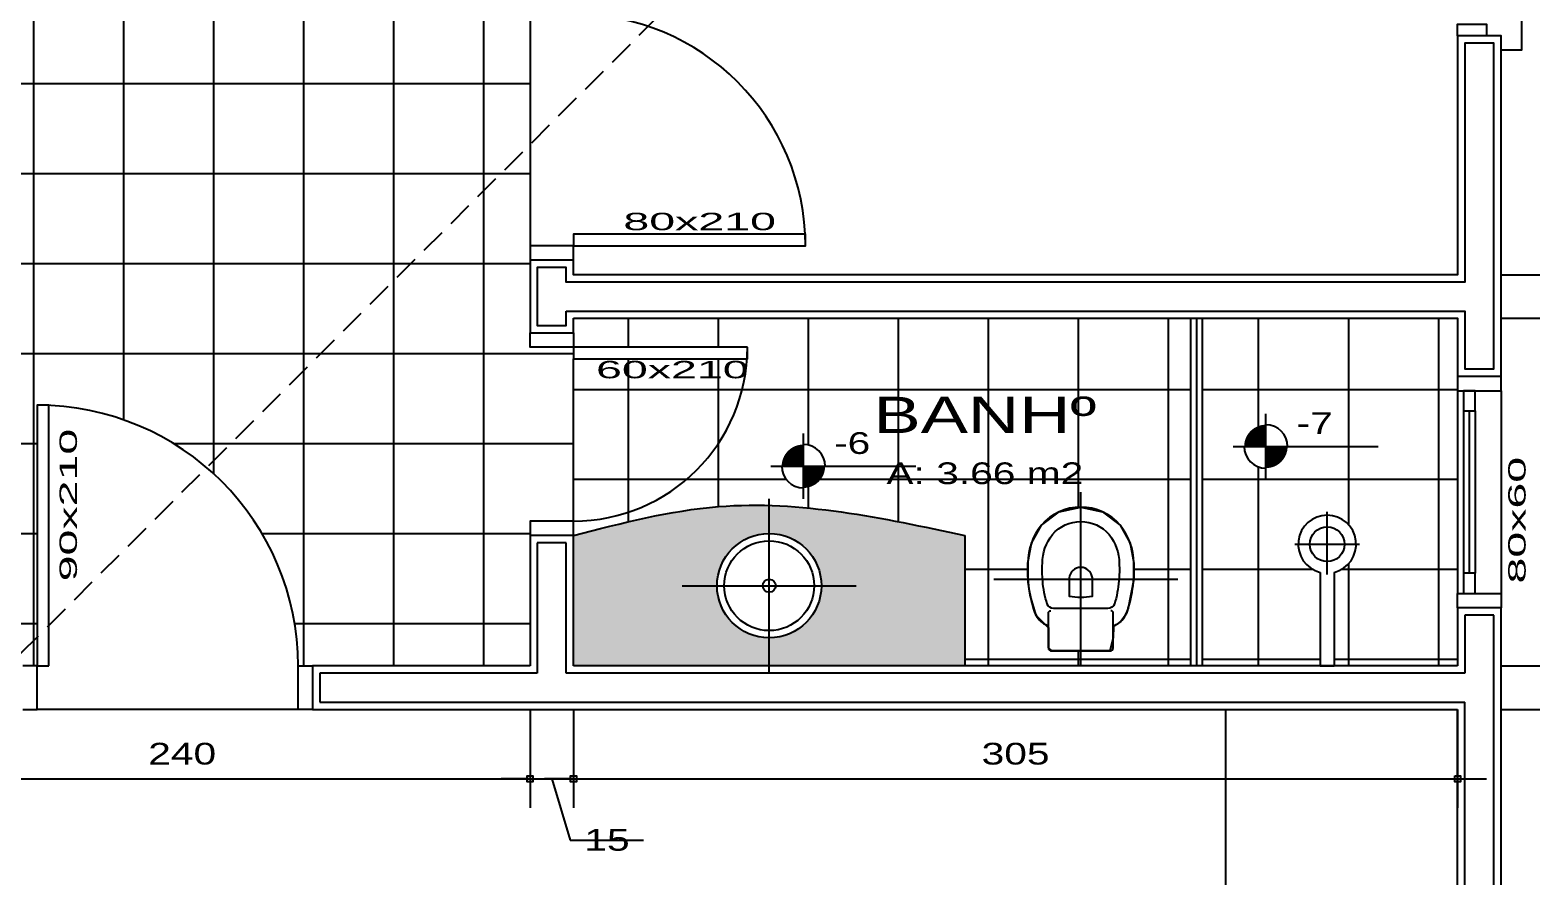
# Model space of a CAD drawing. Extents: x 2280 to 14192, y 1386 to 4696.
# Drawn here: x 5127 to 5645, y 2704 to 2996 of the extents above; entities that cross this region are included whole.
import ezdxf
from ezdxf.enums import TextEntityAlignment as Align

# ---------------------------------------------------------------- set-up
doc = ezdxf.new("R2010")
doc.units = 0
doc.header["$LTSCALE"] = 35
doc.linetypes.add('HIDDEN', pattern=[0.375, 0.25, -0.125])
doc.layers.get('0').update_dxf_attribs({"linetype": 'CONTINUOUS'})
doc.layers.get('DEFPOINTS').update_dxf_attribs({"linetype": 'CONTINUOUS'})
for name, color, linetype in [('COTA', 13, 'CONTINUOUS'), ('EQUIP', 7, 'CONTINUOUS'), ('EQUIP_I', 13, 'CONTINUOUS'), ('ESPECARQ', 2, 'CONTINUOUS'), ('ESQUADRIA', 2, 'CONTINUOUS'), ('HACHURA', 51, 'CONTINUOUS'), ('LINVISTA', 60, 'CONTINUOUS'), ('MOBIL', 7, 'CONTINUOUS'), ('MOBIL_I', 13, 'CONTINUOUS'), ('PAREDE', 5, 'CONTINUOUS'), ('PROJECAO', 13, 'HIDDEN'), ('REG60-100', 7, 'CONTINUOUS'), ('UNIDADE', 4, 'CONTINUOUS'), ('VIDRO', 1, 'CONTINUOUS')]:
    doc.layers.add(name, color=color, linetype=linetype)
doc.styles.add('REGUA100', font='arial.ttf', dxfattribs={"width": 1.4})
doc.styles.add('REGUA60', font='romnswin.shx', dxfattribs={"width": 1.4})
doc.styles.get("Standard").update_dxf_attribs({"font": 'ISOCP'})
doc.dimstyles.new('ISO-25', dxfattribs={"dimtxt": 2.5, "dimasz": 2.5, "dimexe": 1.25, "dimexo": 0.625, "dimtad": 1, "dimdec": 4, "dimdsep": 46, "dimlunit": 6, "dimtxsty": 'Standard', "dimcen": 2.5, "dimadec": 0, "dimazin": 0, "dimtfac": 1, "dimtdec": 4, "dimtmove": 0, "dimatfit": 3, "dimfxl": 1, "dimtolj": 1, "dimtzin": 0, "dimarcsym": 0})

# ---------------------------------------------------------------- blocks, each defined once
blk = doc.blocks.new('NIVELPB')
at = {"linetype": 'ByBlock'}
for p, q in [((0, -2.25), (0, 2.25)), ((-2.25, 0), (7.75, 0))]:
    blk.add_line(p, q, dxfattribs=at)
at = {"linetype": 'ByBlock', "const_width": 1.5}
for points in [[(-0.75, 0, -0.4142135623730948), (0, 0.75, -0.6180339887498949)], [(0, -0.75, 0.4142135623730948), (0.75, 0, 0.6180339887498949)]]:
    blk.add_lwpolyline(points, format="xyb", dxfattribs=at)
at = {"linetype": 'ByBlock'}
for start, end in [(0, 90), (180, 270)]:
    blk.add_arc((0, 0), 1.5, start, end, dxfattribs=at)
at = {"color": 0, "linetype": 'ByBlock', "style": 'REGUA60', "width": 1.4}
blk.add_attdef('COTAPISO', (2.117005930394953, 0.8501783098363376), '', height=1.5, dxfattribs=at)
blk = doc.blocks.new('INDUNI1')
at = {"color": 0, "style": 'REGUA100', "width": 1.4, "flags": 8}
for tag, p in [('NOME1', (0, 0)), ('NOME2', (0, -4.285714285714286))]:
    blk.add_attdef(tag, text='', height=2.5, dxfattribs=at).set_placement(p, align=Align.CENTER)
at = {"layer": 'ESPECARQ', "style": 'REGUA60', "width": 1.4}
blk.add_attdef('AREA', text='', height=1.5, dxfattribs=at).set_placement((0, -7.813484562066813), align=Align.CENTER)
at = {"layer": 'ESPECARQ', "style": 'REGUA60', "width": 1.4, "flags": 8}
for tag, p in [('PISO', (0, -10.31348456206681)), ('REVPAR', (0, -12.81348456206681)), ('PEDIR', (0, -15.31348456206681))]:
    blk.add_attdef(tag, text='', height=1.5, dxfattribs=at).set_placement(p, align=Align.CENTER)
blk = doc.blocks.new('A$C75BA325D')
at = {"layer": 'EQUIP', "color": 0, "linetype": 'ByBlock'}
for p, q in [((-1.470565166528104e-06, 13.59999936481381), (-1.470565166528104e-06, 8.79999936481454)), ((32.29226964982536, 13.59999936481381), (-1.470565166528104e-06, 13.59999936481381)), ((32.29226964982536, 8.79999936481454), (-1.470565166528104e-06, 8.79999936481454))]:
    blk.add_line(p, q, dxfattribs=at)
blk.add_arc((41.99999852943483, 11.19999936481418), 10, 193.8865403626283, 166.1134596373714, dxfattribs=at)
at = {"layer": 'EQUIP_I'}
for p, q in [((41.99999852943483, 22.39999936481399), (41.99999852943483, -6.351856427500024e-07)), ((31.59999852943474, 11.19999936481418), (53.19999852943465, 11.19999936481418))]:
    blk.add_line(p, q, dxfattribs=at)
blk.add_circle((41.99999852943483, 11.19999936481418), 6, dxfattribs=at)
blk = doc.blocks.new('A$C1E765DA1')
at = {"layer": 'EQUIP', "ltscale": 0.35}
blk.add_blockref('A$C75BA325D', (-1.656526228543953e-05, 1.491433795308694e-05), dxfattribs=at)
blk = doc.blocks.new('SAP31S_2')
at = {"layer": 'EQUIP', "color": 0, "linetype": 'ByBlock'}
blk.add_lwpolyline([(-5.551115123125783e-15, -7.349840045627332), (-10.00000000000001, -7.349840045627332, 0.41117721304911), (-11.20000000000001, -8.44984004562761), (-11.20000000000001, -15.34984004562716, -0.2936074694315225), (-11.65000000000001, -16.14984004562743, 0.1687212081415826), (-15.35, -19.54984004562732, 0.0654932933984495), (-16.37710442207548, -22.07360383804158, 0.05421717045385983), (-18.13271830678116, -31.1344864484667, 0.03269148500279687), (-18.24989292169073, -37.67373150498869, 0.1704873002232408), (-13.60567764018377, -50.73380623289339, 0.2227637398175981), (-5.551115123125783e-15, -57.00000000000003, 0.2227637398175981), (13.60567764018376, -50.73380623289339, 0.1704873002232408), (18.24989292169072, -37.67373150498869, 0.03269148500279687), (18.13271830678115, -31.1344864484667, 0.05421717045385983), (16.37710442207547, -22.07360383804158, 0.0654932933984495), (15.34999999999999, -19.54984004562732, 0.1687212081415826), (11.64999999999999, -16.14984004562743, -0.2936074694315225), (11.19999999999999, -15.34984004562716), (11.19999999999999, -8.44984004562761, 0.41117721304911), (9.999999999999995, -7.349840045627332)], format="xyb", close=True, dxfattribs=at)
at = {"layer": 'EQUIP_I'}
for points in [[(-11.20000000000001, -15.34984004562716), (-11.20000000000001, -20.39984004562712, 0.4484464043457834), (-10.35000000000001, -21.19984004562738)], [(11.19999999999999, -15.34984004562716), (11.19999999999999, -20.39984004562712, -0.4484464043457834), (10.34999999999999, -21.19984004562738)], [(-0.04724314729801921, -56.99961684914925, 0.000669379559565337), (-5.551115123125783e-15, -57.00000000000003, 0.1704873002232408)]]:
    blk.add_lwpolyline(points, format="xyb", dxfattribs=at)
for points in [[(0, -51.99984004562737, -0.222370594778987), (-9.75, -47.54984004562743, -0.1712927295533246), (-13.25, -37.54984004562729, -0.03332408691347412), (-13.15000000000001, -31.54984004562706, -0.05422079125174813), (-11.6, -23.54984004562723, -0.3149459038815932), (-9.350000000000005, -22.04984004562718), (0, -22.04984004562718), (9.349999999999994, -22.04984004562718, -0.3149459038815932), (11.59999999999999, -23.54984004562723, -0.05422079125174813), (13.15, -31.54984004562706, -0.03332408691347412), (13.24999999999999, -37.54984004562729, -0.1712927295533246), (9.74999999999999, -47.54984004562743, -0.222370594778987)], [(3.999999999999995, -32.54984004562758), (3.999999999999995, -26.24984004562734, 0.0749999999999985), (-4.000000000000005, -26.24984004562734), (-4.000000000000005, -32.54984004562758, 0.9124999999999998)]]:
    blk.add_lwpolyline(points, format="xyb", close=True, dxfattribs=at)
blk = doc.blocks.new('A$C3E6C4F49')
at = {"layer": 'ESPECARQ', "color": 1, "ltscale": 0.35}
blk.add_line((-2.593341287138173e-05, 29.99999677793858), (59.99997406658713, 29.99999677793858), dxfattribs=at)
blk.add_lwpolyline([(29.99997406658713, -3.222061423002742e-06), (29.99997406658713, 59.99999677793858)], dxfattribs=at)
blk = doc.blocks.new('A$C198B71F5')
at = {"layer": 'EQUIP', "ltscale": 0.35, "rotation": 89.99999999999999}
blk.add_blockref('SAP31S_2', (-2.183042138511155, 29.99998266092734), dxfattribs=at)
at = {"layer": 'ESPECARQ', "ltscale": 0.35, "rotation": 270}
blk.add_blockref('A$C3E6C4F49', (2.030726045632036e-05, 59.99995672751356), dxfattribs=at)
blk = doc.blocks.new('SAL41S_2')
at = {"layer": 'EQUIP_I'}
for radius in [18, 15.5, 2.25]:
    blk.add_circle((-2.663776317579637e-15, -26.5), radius, dxfattribs=at)
blk = doc.blocks.new('A$C49417C05')
at = {"layer": 'EQUIP', "ltscale": 0.35, "rotation": 180}
blk.add_blockref('SAL41S_2', (30.00002540930564, 3.500005427471478), dxfattribs=at)
at = {"layer": 'ESPECARQ', "ltscale": 0.35}
blk.add_blockref('A$C3E6C4F49', (5.134271759743569e-05, 8.649534720461816e-06), dxfattribs=at)
blk = doc.blocks.new('COTAPT')
at = {"color": 0, "linetype": 'ByBlock'}
blk.add_line((0, 0), (200, 0), dxfattribs=at)
at = {"color": 6, "linetype": 'ByBlock'}
blk.add_lwpolyline([(-20, 20), (20, 20), (20, -20), (-20, -20)], close=True, dxfattribs=at)
blk = doc.blocks.new('*D96')
at = {"color": 0, "linetype": 'ByBlock'}
for p, q in [((5634.57937010374, 2761.4481651772), (5750.747239829408, 2761.4481651772)), ((5740.747239829408, 2166.4981651772), (5740.747239829408, 2761.3981651772))]:
    blk.add_line(p, q, dxfattribs=at)
at = {"layer": 'DEFPOINTS', "color": 0, "linetype": 'ByBlock'}
for p in [(5619.57937010374, 2761.4481651772), (5740.747239829408, 2761.4481651772), (5619.57937010374, 2166.448165177199)]:
    blk.add_point(p, dxfattribs=at)
at = {"color": 0, "linetype": 'ByBlock', "xscale": 0.05, "yscale": 0.05, "zscale": 0.05}
for p, rotation in [((5740.747239829408, 2761.4481651772), 90), ((5740.747239829408, 2166.448165177199), 270)]:
    blk.add_blockref('COTAPT', p, dxfattribs=dict(at, rotation=rotation))
at = {"color": 2, "linetype": 'ByBlock', "insert": (5732.097239829409, 2463.9481651772), "char_height": 7.5, "attachment_point": 5, "rotation": 90, "style": 'REGUA60'}
blk.add_mtext('\\A1;595', dxfattribs=at)
blk = doc.blocks.new('*D97')
at = {"color": 0, "linetype": 'ByBlock'}
for p, q in [((5761.847239829409, 2775.2781651772), (5761.847239829409, 2800.5781651772)), ((5634.579370103741, 2776.4481651772), (5750.747239829408, 2776.4481651772)), ((5740.747239829408, 2761.4981651772), (5740.747239829408, 2776.3981651772)), ((5740.747239829408, 2768.9481651772), (5761.847239829409, 2775.2781651772))]:
    blk.add_line(p, q, dxfattribs=at)
at = {"layer": 'DEFPOINTS', "color": 0, "linetype": 'ByBlock'}
for p in [(5619.579370103741, 2776.4481651772), (5740.747239829408, 2776.4481651772), (5619.57937010374, 2761.4481651772)]:
    blk.add_point(p, dxfattribs=at)
at = {"color": 0, "linetype": 'ByBlock', "xscale": 0.05, "yscale": 0.05, "zscale": 0.05}
for p, rotation in [((5740.747239829408, 2776.4481651772), 90), ((5740.747239829408, 2761.4481651772), 270)]:
    blk.add_blockref('COTAPT', p, dxfattribs=dict(at, rotation=rotation))
at = {"color": 2, "linetype": 'ByBlock', "insert": (5761.847239829409, 2780.1781651772), "char_height": 7.5, "attachment_point": 4, "rotation": 90, "style": 'REGUA60'}
blk.add_mtext('\\A1;15', dxfattribs=at)
blk = doc.blocks.new('*D98')
at = {"color": 0, "linetype": 'ByBlock'}
for p, q in [((5634.579370103741, 2896.448165177199), (5750.747239829408, 2896.448165177199)), ((5740.747239829408, 2776.4981651772), (5740.747239829408, 2896.398165177199))]:
    blk.add_line(p, q, dxfattribs=at)
at = {"layer": 'DEFPOINTS', "color": 0, "linetype": 'ByBlock'}
for p in [(5619.579370103741, 2896.448165177199), (5740.747239829408, 2896.448165177199), (5619.579370103741, 2776.4481651772)]:
    blk.add_point(p, dxfattribs=at)
at = {"color": 0, "linetype": 'ByBlock', "xscale": 0.05, "yscale": 0.05, "zscale": 0.05}
for p, rotation in [((5740.747239829408, 2896.448165177199), 90), ((5740.747239829408, 2776.4481651772), 270)]:
    blk.add_blockref('COTAPT', p, dxfattribs=dict(at, rotation=rotation))
at = {"color": 2, "linetype": 'ByBlock', "insert": (5732.097239829409, 2836.4481651772), "char_height": 7.5, "attachment_point": 5, "rotation": 90, "style": 'REGUA60'}
blk.add_mtext('\\A1;120', dxfattribs=at)
blk = doc.blocks.new('*D99')
at = {"color": 0, "linetype": 'ByBlock'}
for p, q in [((5761.847239829409, 2910.278165177199), (5761.847239829409, 2935.578165177199)), ((5634.579370103741, 2911.448165177199), (5750.747239829408, 2911.448165177199)), ((5740.747239829408, 2896.4981651772), (5740.747239829408, 2911.398165177199)), ((5740.747239829408, 2903.948165177199), (5761.847239829409, 2910.278165177199))]:
    blk.add_line(p, q, dxfattribs=at)
at = {"layer": 'DEFPOINTS', "color": 0, "linetype": 'ByBlock'}
for p in [(5619.579370103741, 2911.448165177199), (5740.747239829408, 2911.448165177199), (5619.579370103741, 2896.448165177199)]:
    blk.add_point(p, dxfattribs=at)
at = {"color": 0, "linetype": 'ByBlock', "xscale": 0.05, "yscale": 0.05, "zscale": 0.05}
for p, rotation in [((5740.747239829408, 2911.448165177199), 90), ((5740.747239829408, 2896.448165177199), 270)]:
    blk.add_blockref('COTAPT', p, dxfattribs=dict(at, rotation=rotation))
at = {"color": 2, "linetype": 'ByBlock', "insert": (5761.847239829409, 2915.178165177199), "char_height": 7.5, "attachment_point": 4, "rotation": 90, "style": 'REGUA60'}
blk.add_mtext('\\A1;15', dxfattribs=at)
blk = doc.blocks.new('*D100')
at = {"color": 0, "linetype": 'ByBlock'}
for p, q in [((5634.579370103742, 3276.4481651772), (5750.747239829408, 3276.4481651772)), ((5740.747239829408, 2911.4981651772), (5740.747239829408, 3276.3981651772))]:
    blk.add_line(p, q, dxfattribs=at)
at = {"layer": 'DEFPOINTS', "color": 0, "linetype": 'ByBlock'}
for p in [(5619.579370103742, 3276.4481651772), (5740.747239829408, 3276.4481651772), (5619.579370103741, 2911.448165177199)]:
    blk.add_point(p, dxfattribs=at)
at = {"color": 0, "linetype": 'ByBlock', "xscale": 0.05, "yscale": 0.05, "zscale": 0.05}
for p, rotation in [((5740.747239829408, 3276.4481651772), 90), ((5740.747239829408, 2911.448165177199), 270)]:
    blk.add_blockref('COTAPT', p, dxfattribs=dict(at, rotation=rotation))
at = {"color": 2, "linetype": 'ByBlock', "insert": (5732.097239829409, 3093.9481651772), "char_height": 7.5, "attachment_point": 5, "rotation": 90, "style": 'REGUA60'}
blk.add_mtext('\\A1;365', dxfattribs=at)
blk = doc.blocks.new('*D103')
at = {"color": 0, "linetype": 'ByBlock'}
for p, q in [((5649.579370103741, 3291.4481651772), (5788.306177064187, 3291.4481651772)), ((5778.306177064187, 2151.4981651772), (5778.306177064187, 3291.3981651772)), ((5649.57937010374, 2151.4481651772), (5788.306177064187, 2151.4481651772))]:
    blk.add_line(p, q, dxfattribs=at)
at = {"layer": 'DEFPOINTS', "color": 0, "linetype": 'ByBlock'}
for p in [(5634.579370103741, 3291.4481651772), (5778.306177064187, 3291.4481651772), (5634.57937010374, 2151.4481651772)]:
    blk.add_point(p, dxfattribs=at)
at = {"color": 0, "linetype": 'ByBlock', "xscale": 0.05, "yscale": 0.05, "zscale": 0.05}
for p, rotation in [((5778.306177064187, 3291.4481651772), 90), ((5778.306177064187, 2151.4481651772), 270)]:
    blk.add_blockref('COTAPT', p, dxfattribs=dict(at, rotation=rotation))
at = {"color": 2, "linetype": 'ByBlock', "insert": (5769.656177064187, 2721.4481651772), "char_height": 7.5, "attachment_point": 5, "rotation": 90, "style": 'REGUA60'}
blk.add_mtext('\\A1;1.140', dxfattribs=at)
blk = doc.blocks.new('*D170')
at = {"color": 0, "linetype": 'ByBlock'}
for p, q in [((5299.579370103741, 2761.4481651772), (5299.579370103741, 2727.459998206034)), ((5059.629370103741, 2737.459998206034), (5299.529370103741, 2737.459998206034))]:
    blk.add_line(p, q, dxfattribs=at)
at = {"layer": 'DEFPOINTS', "color": 0, "linetype": 'ByBlock'}
for p in [(5059.579370103741, 2776.4481651772), (5299.579370103741, 2776.4481651772), (5299.579370103741, 2737.459998206034)]:
    blk.add_point(p, dxfattribs=at)
at = {"color": 0, "linetype": 'ByBlock', "xscale": 0.05, "yscale": 0.05, "zscale": 0.05, "rotation": 180}
blk.add_blockref('COTAPT', (5059.579370103741, 2737.459998206034), dxfattribs=at)
at = {"color": 0, "linetype": 'ByBlock', "xscale": 0.05, "yscale": 0.05, "zscale": 0.05}
blk.add_blockref('COTAPT', (5299.579370103741, 2737.459998206034), dxfattribs=at)
at = {"color": 2, "linetype": 'ByBlock', "insert": (5179.579370103741, 2746.109998206035), "char_height": 7.5, "attachment_point": 5, "style": 'REGUA60'}
blk.add_mtext('\\A1;240', dxfattribs=at)
blk = doc.blocks.new('*D171')
at = {"color": 0, "linetype": 'ByBlock'}
for p, q in [((5314.579370103741, 2761.4481651772), (5314.579370103741, 2727.459998206034)), ((5299.629370103741, 2737.459998206034), (5314.529370103741, 2737.459998206034)), ((5307.079370103741, 2737.459998206034), (5313.409370103741, 2716.359998206035)), ((5313.409370103741, 2716.359998206035), (5338.709370103741, 2716.359998206035))]:
    blk.add_line(p, q, dxfattribs=at)
at = {"layer": 'DEFPOINTS', "color": 0, "linetype": 'ByBlock'}
for p in [(5299.579370103741, 2776.4481651772), (5314.579370103741, 2776.4481651772), (5314.579370103741, 2737.459998206034)]:
    blk.add_point(p, dxfattribs=at)
at = {"color": 0, "linetype": 'ByBlock', "xscale": 0.05, "yscale": 0.05, "zscale": 0.05, "rotation": 180}
blk.add_blockref('COTAPT', (5299.579370103741, 2737.459998206034), dxfattribs=at)
at = {"color": 0, "linetype": 'ByBlock', "xscale": 0.05, "yscale": 0.05, "zscale": 0.05}
blk.add_blockref('COTAPT', (5314.579370103741, 2737.459998206034), dxfattribs=at)
at = {"color": 2, "linetype": 'ByBlock', "insert": (5318.309370103741, 2716.359998206035), "char_height": 7.5, "attachment_point": 4, "style": 'REGUA60'}
blk.add_mtext('\\A1;15', dxfattribs=at)
blk = doc.blocks.new('*D172')
at = {"color": 0, "linetype": 'ByBlock'}
for p, q in [((5619.579370103742, 2761.4481651772), (5619.579370103742, 2727.459998206034)), ((5314.629370103741, 2737.459998206034), (5619.529370103742, 2737.459998206034))]:
    blk.add_line(p, q, dxfattribs=at)
at = {"layer": 'DEFPOINTS', "color": 0, "linetype": 'ByBlock'}
for p in [(5314.579370103741, 2776.4481651772), (5619.579370103742, 2776.4481651772), (5619.579370103742, 2737.459998206034)]:
    blk.add_point(p, dxfattribs=at)
at = {"color": 0, "linetype": 'ByBlock', "xscale": 0.05, "yscale": 0.05, "zscale": 0.05, "rotation": 180}
blk.add_blockref('COTAPT', (5314.579370103741, 2737.459998206034), dxfattribs=at)
at = {"color": 0, "linetype": 'ByBlock', "xscale": 0.05, "yscale": 0.05, "zscale": 0.05}
blk.add_blockref('COTAPT', (5619.579370103742, 2737.459998206034), dxfattribs=at)
at = {"color": 2, "linetype": 'ByBlock', "insert": (5467.079370103742, 2746.109998206035), "char_height": 7.5, "attachment_point": 5, "style": 'REGUA60'}
blk.add_mtext('\\A1;305', dxfattribs=at)

msp = doc.modelspace()

# ---------------------------------------------------------------- hatches: boundary and pattern name
at = {"layer": 'COTA'}
h = msp.add_hatch(dxfattribs=at)
h.set_pattern_fill('NET', color=256, scale=9.78, angle=-1.272221872585407e-14, style=0)
h.set_pattern_definition([(360, (5209.351948635949, 325.6727869990293), (7.60517283914311e-15, 31.0515), []), (90, (5209.351948635949, 325.6727869990293), (-31.0515, 9.506466048928887e-15), [])])
edge = h.paths.add_edge_path()
edge.add_line((5527.579370103741, 2873.567819168903), (5373.180536360962, 2873.567819168903))
edge.add_arc((5314.579370103741, 2886.4481651772), 60.00000000000002, 270, 347.6036895874691, ccw=False)
edge.add_line((5314.579370103741, 2826.4481651772), (5314.579370103741, 2821.4481651772))
edge.add_spline(control_points=[(5314.579370103741, 2821.4481651772), (5331.206154560043, 2825.774458179431), (5353.611238394993, 2831.604265961225), (5376.233580885475, 2832.02491811485), (5382.079370103741, 2831.848117581241)], knot_values=[0, 0, 0, 0, 50.9901951359283, 68.7107961123531, 68.7107961123531, 68.7107961123531, 68.7107961123531], degree=3, periodic=0)
edge.add_spline(control_points=[(5382.079370103741, 2831.848117581241), (5404.467327967865, 2831.171014328114), (5427.023349035803, 2826.309589752657), (5449.579370103741, 2821.4481651772)], knot_values=[68.7107961123531, 68.7107961123531, 68.7107961123531, 68.7107961123531, 136.5764089790467, 136.5764089790467, 136.5764089790467, 136.5764089790467], degree=3, periodic=0)
edge.add_line((5449.579370103741, 2821.4481651772), (5449.579370103741, 2776.448165177201))
edge.add_line((5449.579370103741, 2776.4481651772), (5489.579370103742, 2776.4481651772))
edge.add_line((5489.579370103741, 2776.4481651772), (5489.579370103741, 2781.614945999117))
edge.add_line((5489.579370103741, 2781.614945999117), (5487.97249266409, 2781.614945999117))
edge.add_line((5487.97249266409, 2781.614945999117), (5479.579370103743, 2781.614945999117))
edge.add_arc((5479.535107751894, 2782.771205251648), 1.157106138110906, 177.2131432161572, 272.19224906025624, ccw=False)
edge.add_line((5478.37937010374, 2782.827464504178), (5478.37937010374, 2789.614945999118))
edge.add_line((5478.37937010374, 2789.614945999117), (5477.266994590953, 2790.740723626517))
edge.add_arc((5480.973853671815, 2797.441295764375), 7.657576066877667, 208.2658713453576, 241.0479598555842, ccw=False)
edge.add_arc((5483.308168122718, 2798.980658106758), 10.44553277953823, 194.6507340509479, 209.6392852135236, ccw=False)
edge.add_arc((5513.98214788152, 2808.940640443562), 42.68263638053156, 184.7588571209569, 197.1723636430008, ccw=False)
edge.add_arc((5521.341870103738, 2809.564320999118), 50.06873050287079, 177.281720126046, 184.7713892002805, ccw=False)
edge.add_arc((5492.246036770407, 2811.856612665784), 20.91672120409513, 141.0740499498008, 179.7747665286279, ccw=False)
edge.add_arc((5489.4598924918, 2813.620543014043), 17.64496744751517, 89.61203582595368, 139.8455194676546, ccw=False)
edge.add_arc((5489.69884771568, 2813.620543014043), 17.64496744751523, 40.154480532358775, 90.38796417407423, ccw=False)
edge.add_arc((5486.912703437074, 2811.856612665784), 20.9167212040951, 0.22523347137331484, 38.9259500502107, ccw=False)
edge.add_arc((5457.816870103743, 2809.564320999118), 50.06873050287078, -2.7182798739544864, 2.7182798739543728, ccw=False)
edge.add_line((5507.829263025431, 2807.189804539756), (5507.829263025431, 2806.448165177201))
edge.add_line((5507.829263025431, 2806.448165177201), (5507.766109032003, 2806.10725509626))
edge.add_arc((5457.816870103743, 2809.564320999119), 50.06873050287076, 355.22861080006464, 356.04078220940255, ccw=False)
edge.add_arc((5465.17659232596, 2808.940640443562), 42.68263638053153, 342.8276363569928, 355.24114287944985, ccw=False)
edge.add_arc((5495.850572084762, 2798.980658106756), 10.44553277953814, 330.3607147865073, 345.3492659490338, ccw=False)
edge.add_arc((5498.184886535666, 2797.441295764376), 7.657576066877669, 296.97796183772044, 331.7341286546696, ccw=False)
edge.add_line((5501.658728694665, 2790.617008851124), (5500.886927115967, 2790.08100767974))
edge.add_line((5500.886927115967, 2790.08100767974), (5500.77937010374, 2786.164945999119))
edge.add_line((5500.779370103741, 2786.164945999119), (5500.779370103741, 2782.827464504178))
edge.add_arc((5499.623632455588, 2782.771205251648), 1.157106138110906, -92.1922490602563, 2.7868567838427794, ccw=False)
edge.add_line((5499.579370103737, 2781.614945999117), (5489.579370103741, 2781.614945999117))
edge.add_line((5489.579370103741, 2781.614945999117), (5489.579370103741, 2776.448165177201))
edge.add_line((5489.579370103741, 2776.448165177201), (5527.579370103741, 2776.448165177201))
edge.add_line((5527.579370103741, 2776.4481651772), (5527.579370103741, 2873.567819168903))
h.paths.add_polyline_path([(5397.635609241142, 2845.370658305555, -0.4142135623730947), (5393.885609241142, 2841.620658305555), (5393.885609241142, 2837.870658305555, -0.4142135623730947), (5386.385609241142, 2845.370658305555), (5390.135609241142, 2845.370658305555, -0.4142135623730947), (5393.885609241142, 2849.120658305555), (5393.885609241142, 2852.870658305555, -0.4142135623730951), (5401.385609241142, 2845.370658305555)], flags=16)
h.paths.add_polyline_path([(5373.180536360963, 2873.567819168903), (5314.579370103741, 2873.567819168903), (5314.579370103741, 2826.4481651772, 0.3521736857313806)], flags=16)
h.paths.add_polyline_path([(5374.445888292124, 2882.4481651772), (5314.579370103741, 2882.4481651772), (5314.579370103741, 2873.567819168903), (5373.180536360963, 2873.567819168903, 0.03742753258732484)])
h.paths.add_polyline_path([(5527.579370103741, 2896.4481651772), (5314.579370103741, 2896.4481651772), (5314.579370103741, 2891.4481651772), (5314.579370103741, 2886.4481651772), (5374.579370103741, 2886.4481651772), (5374.579370103741, 2882.4481651772), (5374.445888292124, 2882.4481651772, -0.03742753258732289), (5373.180536360963, 2873.567819168903), (5527.579370103741, 2873.567819168903)])
h.paths.add_polyline_path([(5619.579370103741, 2896.448165177201), (5531.579370103741, 2896.4481651772), (5531.579370103741, 2873.567819168903), (5619.579370103741, 2873.567819168903), (5619.579370103741, 2876.4481651772)])
h.paths.add_polyline_path([(5619.579370103741, 2871.4481651772), (5619.579370103741, 2873.567819168903), (5531.579370103741, 2873.567819168903), (5531.579370103741, 2776.4481651772), (5572.179370103741, 2776.4481651772), (5572.179370103741, 2808.740436297591, -8.211553699838431), (5576.979370103741, 2808.740436297591), (5576.979370103741, 2776.4481651772), (5619.579370103741, 2776.4481651772), (5619.579370103741, 2796.4481651772), (5619.579370103741, 2801.4481651772)])
h.paths.add_polyline_path([(5553.430416203415, 2844.71386752026, -0.4142135623730947), (5545.930416203415, 2852.21386752026), (5549.680416203415, 2852.21386752026, -0.4142135623730947), (5553.430416203415, 2855.96386752026), (5553.430416203415, 2859.71386752026, -0.4142135623730951), (5560.930416203415, 2852.21386752026), (5557.180416203415, 2852.21386752026, -0.4142135623730947), (5553.430416203415, 2848.46386752026)], flags=16)
h.paths.add_polyline_path([(5402.935594554782, 2847.57900210576), (5416.505683231453, 2847.57900210576), (5416.505683231453, 2859.066894329498), (5402.935594554782, 2859.066894329498)], flags=24)
h.paths.add_polyline_path([(5414.568093160893, 2853.718253070407), (5498.374368740702, 2853.718253070407), (5498.374368740702, 2872.468253070407), (5414.568093160893, 2872.468253070407)], flags=24)
h.paths.add_polyline_path([(5425.778273924877, 2837.161853939668), (5487.164187976718, 2837.161853939668), (5487.164187976718, 2848.649746163406), (5425.778273924877, 2848.649746163406)], flags=24)
h.paths.add_polyline_path([(5321.307437942263, 2874.100860439138), (5368.302663044582, 2874.100860439138), (5368.302663044582, 2883.291174218129), (5321.307437942263, 2883.291174218129)], flags=25)
h.paths.add_polyline_path([(5562.544351039564, 2854.614059887996), (5575.986540671215, 2854.614059887996), (5575.986540671215, 2865.718254976672), (5562.544351039564, 2865.718254976672)], flags=24)
at = {"layer": 'LINVISTA'}
h = msp.add_hatch(dxfattribs=at)
h.set_pattern_fill('NET', color=256, scale=9.78, angle=-1.272221872585407e-14, style=0)
h.set_pattern_definition([(360, (4414.200648355943, 120.6727869990293), (7.60517283914311e-15, 31.0515), []), (90, (4414.200648355943, 120.6727869990293), (-31.0515, 9.506466048928887e-15), [])])
h.paths.add_polyline_path([(4790.606546921218, 2958.08191107221), (4784.57937010374, 2958.08191107221), (4784.57937010374, 2876.4481651772), (4724.57937010374, 2876.4481651772), (4724.57937010374, 2776.4481651772), (4729.57937010374, 2776.4481651772), (4734.57937010374, 2776.4481651772), (4734.57937010374, 2856.4481651772), (4738.57937010374, 2856.4481651772), (4738.57937010374, 2856.348102598952, -0.3996375341443254), (4814.579370103741, 2776.4481651772), (4819.579370103741, 2776.4481651772), (5044.579370103741, 2776.4481651772), (5044.579370103741, 2891.4481651772), (5044.579370103741, 2971.4481651772), (5044.579370103741, 2991.4481651772), (5104.579370103741, 2991.4481651772), (5104.579370103741, 2996.4481651772), (5104.579370103741, 3001.4481651772), (5024.579370103741, 3001.4481651772), (5024.579370103741, 3005.4481651772), (5024.679432681988, 3005.4481651772, -0.3996375341443318), (5104.579370103742, 3081.448165177199), (5104.579370103743, 3086.4481651772), (5054.579370103742, 3086.448165177199), (5054.579370103739, 3216.448165177198), (4784.57937010374, 3216.448165177198), (4784.57937010374, 3038.18191107221), (4790.606546921216, 3038.18191107221), (4790.606546921218, 3031.646989853476), (4791.985226577657, 3031.646989853475), (4791.985226577657, 3026.475491204249), (4790.606546921217, 3026.475491204249), (4790.606546921217, 3022.432963041279), (4791.985226577657, 3022.432963041279), (4791.985226577657, 3017.261464392052), (4790.606546921217, 3017.261464392054), (4790.606546921217, 3012.526764528653), (4791.985226577657, 3012.526764528652), (4791.985226577657, 3007.355265879426), (4790.606546921217, 3007.355265879426), (4790.606546921217, 3003.312737716456), (4791.985226577657, 3003.312737716456), (4791.985226577657, 2998.14123906723), (4790.606546921217, 2998.14123906723), (4790.606546921217, 2988.743719449503), (4791.985226577657, 2988.743719449503), (4791.985226577657, 2983.572220800277), (4790.606546921217, 2983.572220800276), (4790.606546921217, 2979.116425416167), (4791.985226577657, 2979.116425416167), (4791.985226577657, 2973.944926766941), (4790.606546921217, 2973.944926766941), (4790.606546921217, 2969.077899960811), (4791.985226577657, 2969.077899960811), (4791.985226577657, 2963.906401311585), (4790.606546921216, 2963.906401311585)])
h.paths.add_polyline_path([(4912.892846409892, 3000.590479436666, -0.4142135623730947), (4905.392846409892, 3008.090479436666), (4909.142846409892, 3008.090479436666, -0.4142135623730947), (4912.892846409892, 3011.840479436666), (4912.892846409892, 3015.590479436666, -0.4142135623730951), (4920.392846409892, 3008.090479436666), (4916.642846409892, 3008.090479436666, -0.4142135623730947), (4912.892846409892, 3004.340479436666)], flags=16)
h.paths.add_polyline_path([(4903.396737534284, 2851.854520996203), (4903.545768650989, 2852.102644341373), (4903.545768650989, 2853.155824898023), (4916.109705358924, 2853.155824898022), (4916.109705358924, 2852.13947366184), (4916.423480957819, 2851.854520996204), (4966.637635094272, 2851.854520996203), (4966.637635094272, 2850.778513912688), (4968.341935094272, 2850.778513912688), (4970.418955451587, 2850.778513912688), (4970.418955451588, 2851.854520996203), (4973.722011769694, 2851.854520996203), (4973.871042886398, 2852.10264434137), (4973.871042886398, 2853.155824898023), (4986.434979594333, 2853.155824898022), (4986.434979594333, 2852.13947366184), (4986.74875519323, 2851.854520996204), (5036.962909329682, 2851.854520996204), (5036.962909329681, 2845.561525115875), (5036.962909329681, 2786.554075319876), (5033.967690609624, 2786.554075319876), (5033.967690609624, 2786.551531190183), (5032.263390609623, 2786.551531190184), (5032.263390609624, 2780.685358063216), (4977.145066891138, 2780.685358063215), (4977.145066891138, 2786.551531190184), (4975.834066891137, 2786.551531190183), (4975.834066891137, 2786.554075319876), (4970.477882279681, 2786.554075319876), (4970.477882279683, 2845.168225115875), (4970.418955451587, 2845.168225115875), (4970.418955451586, 2850.778513912688), (4969.107955451587, 2850.778513912688), (4966.637635094272, 2850.778513912688), (4966.637635094272, 2845.561525115875), (4966.637635094272, 2786.554075319876), (4963.642416374215, 2786.554075319876), (4963.642416374215, 2786.551531190183), (4961.938116374215, 2786.551531190184), (4961.938116374215, 2780.685358063216), (4906.819792655728, 2780.685358063215), (4906.819792655728, 2786.551531190184), (4905.508792655728, 2786.551531190183), (4905.508792655728, 2786.554075319876), (4900.152608044273, 2786.554075319876), (4900.152608044275, 2845.168225115875), (4900.093681216178, 2845.168225115875), (4900.093681216179, 2851.854520996203)], flags=16)
h.paths.add_polyline_path([(4904.409747207795, 2852.954506809337), (4914.777703676757, 2852.954506809337), (4916.946963559146, 2850.904675706356), (4903.078753214872, 2850.904675706356)], flags=0)
h.paths.add_polyline_path([(4985.102977912164, 2852.954506809337), (4987.272237794557, 2850.904675706356), (4973.404027450281, 2850.904675706356), (4974.735021443204, 2852.954506809337)], flags=0)
h.paths.add_polyline_path([(5299.579370103741, 3001.4481651772), (5299.579370103741, 3006.4481651772), (5299.579370103742, 3069.320230410195), (5232.148657222207, 3069.773697473587), (5227.800191475062, 3133.948165177199), (5239.364174346742, 3138.601750174631, -0.1989123673796828), (5238.309758759014, 3141.147334586903), (5238.309758759014, 3204.747334586903), (5238.309758759014, 3268.347334586902, -0.1989123673796828), (5239.364174346742, 3270.892918999175), (5239.364174346742, 3276.4481651772), (5214.579370103742, 3276.4481651772), (5209.579370103741, 3276.448165177199, -0.3996375341443318), (5133.579370103741, 3196.548227755446), (5133.57937010374, 3196.448165177199), (5129.579370103741, 3196.448165177199), (5129.579370103741, 3276.448165177199), (5124.579370103742, 3276.448165177199), (5119.579370103742, 3276.448165177199), (5119.579370103742, 3086.4481651772), (5119.579370103742, 3081.4481651772), (5119.579370103741, 3001.4481651772), (5119.579370103741, 2996.4481651772), (5119.579370103741, 2991.4481651772), (5119.579370103741, 2976.4481651772), (5119.579370103741, 2971.4481651772), (5119.579370103741, 2891.4481651772), (5119.579370103741, 2776.448165177199), (5124.579370103741, 2776.4481651772), (5129.579370103741, 2776.4481651772), (5129.579370103741, 2866.4481651772), (5133.579370103741, 2866.4481651772), (5133.579370103741, 2866.359232349156, -0.401250941255932), (5219.579370103741, 2776.4481651772), (5224.579370103741, 2776.4481651772), (5299.579370103741, 2776.4481651772), (5299.579370103741, 2821.4481651772), (5299.579370103741, 2826.4481651772), (5314.579370103741, 2826.4481651772), (5314.579370103741, 2882.4481651772), (5314.579370103741, 2886.4481651772), (5299.579370103741, 2886.4481651772), (5299.579370103741, 2891.4481651772), (5299.579370103741, 2916.4481651772), (5299.579370103741, 2921.4481651772)])
h.paths.add_polyline_path([(5164.225118893852, 3018.602025138804, -0.4142135623730947), (5160.475118893852, 3014.852025138804), (5160.475118893852, 3011.102025138804, -0.4142135623730947), (5152.975118893852, 3018.602025138804), (5156.725118893852, 3018.602025138804, -0.4142135623730947), (5160.475118893852, 3022.352025138804), (5160.475118893852, 3026.102025138804, -0.4142135623730951), (5167.975118893852, 3018.602025138804)], flags=16)
h.paths.add_polyline_path([(4923.602876061866, 3010.466370985847), (4946.852876061866, 3010.466370985847), (4946.852876061866, 3021.716370985847), (4923.602876061866, 3021.716370985847)], flags=24)
h.paths.add_polyline_path([(4867.39891111674, 3039.072238720438), (4982.698194882089, 3039.072238720438), (4982.698194882089, 3058.474523850043), (4867.39891111674, 3058.474523850043)], flags=24)
h.paths.add_polyline_path([(4895.605993846238, 3023.005266601977), (5002.355993846238, 3023.005266601977), (5002.355993846238, 3034.255266601977), (4895.605993846238, 3034.255266601977)], flags=24)
h.paths.add_polyline_path([(5171.185148545826, 3020.977916687985), (5194.935148545826, 3020.977916687985), (5194.935148545826, 3032.227916687985), (5171.185148545826, 3032.227916687985)], flags=24)
h.paths.add_polyline_path([(5112.83261820726, 3037.672782759721), (5304.796294878474, 3037.672782759721), (5304.796294878474, 3066.539597220839), (5112.83261820726, 3066.539597220839)], flags=9)
h.paths.add_polyline_path([(5176.240203740874, 3026.559766985053), (5282.990203740874, 3026.559766985053), (5282.990203740874, 3037.809766985053), (5176.240203740874, 3037.809766985053)], flags=24)
at = {"layer": 'MOBIL'}
h = msp.add_hatch(dxfattribs=at)
h.set_pattern_fill('AREIA', color=256, scale=9.78, angle=-1.272221872585407e-14, style=0)
h.set_pattern_definition([(360, (4700.765448355944, 329.9759869990291), (5.7702, 4.205399999999999), [0, -2.3472, 0, -3.1296, 0, -5.4768]), (9.999999999999977, (4704.775248355943, 334.4747869990294), (3.236075142533157, 8.118070280052951), [0, -6.063599999999993, 0, -1.369199999999998, 0, -5.183399999999994]), (19.99999999999998, (4701.450048355943, 333.4967869990294), (2.061038849132647, 9.492590029194666), [0, -4.2054, 0, -2.8362, 0, -6.1614]), (29.99999999999998, (4705.264248355943, 332.5187869990293), (0.2320859485849627, 7.813215345328031), [0, -5.4768, 0, -6.9438, 0, -4.9878]), (39.99999999999999, (4703.601648355943, 331.5407869990293), (2.739217610129595, 8.298911632518802), [0, -4.009799999999993, 0, -3.227399999999997, 0, -5.574599999999993]), (49.99999999999999, (4707.709248355944, 330.5627869990292), (-1.506939747286818, 6.115888236229234), [0, -1.1736, 0, -7.7262, 0, -4.5966]), (59.99999999999997, (4705.851048355943, 329.5847869990291), (-1.469318060837909, 10.56026646615016), [0, -1.467, 0, -4.5966, 0, -5.2812]), (69.99999999999999, (4703.503848355943, 328.6067869990295), (-2.755708081632625, 5.58236550655944), [0, -2.738399999999996, 0, -3.129599999999996, 0, -7.139399999999992]), (79.99999999999997, (4704.188448355943, 327.6287869990294), (-3.343554445598468, 6.945317109341999), [0, -3.520799999999997, 0, -4.205399999999995]), (90, (4708.393848355943, 326.6507869990294), (-6.552599999999999, 4.498800000000001), [0, -5.379, 0, -3.0318, 0, -7.139399999999999]), (99.99999999999986, (4700.178648355944, 327.6287869990294), (-5.925644199158219, 2.629571787379559), [0, -2.738399999999999, 0, -5.672399999999998, 0, -6.454799999999998]), (109.9999999999999, (4701.156648355944, 328.6067869990295), (-6.134452170313223, 4.844449864550089), [0, -4.694399999999998, 0, -3.716399999999999, 0, -5.183399999999998]), (120, (4702.134648355944, 329.5847869990291), (-8.72313163838732, 2.981707198798388), [0, -6.454799999999992, 0, -2.053799999999996, 0, -7.432799999999991]), (130, (4703.112648355944, 330.5627869990292), (-6.461190858937267, -0.0594918850390055), [0, -3.716399999999999, 0, -1.3692, 0, -7.628399999999999]), (140, (4704.090648355943, 331.5407869990293), (-10.15983577763501, -1.30538567921038), [0, -1.0758, 0, -5.6724, 0, -4.6944]), (150, (4705.068648355943, 332.5187869990293), (-7.863056077976259, -3.252412629818147), [0, -2.7384, 0, -3.227399999999999, 0, -6.259199999999999]), (159.9999999999999, (4706.046648355943, 333.4967869990294), (-9.677406456635312, -5.428298513629584), [0, -5.770199999999992, 0, -2.347199999999996, 0, -4.009799999999992]), (170, (4707.024648355943, 334.4747869990294), (-4.74125565453706, -4.923894618929242), [0, -3.716399999999997, 0, -2.151599999999997, 0, -7.530599999999994])])
edge = h.paths.add_edge_path()
edge.add_spline(control_points=[(5449.579370103741, 2821.4481651772), (5427.023349035803, 2826.309589752657), (5404.467327967865, 2831.171014328114), (5382.079370103741, 2831.848117581241)], knot_values=[68.71079611235308, 68.71079611235308, 68.71079611235308, 68.71079611235308, 136.5764089790467, 136.5764089790467, 136.5764089790467, 136.5764089790467], degree=3, periodic=0)
edge.add_line((5382.079370103741, 2831.848117581241), (5382.079370103741, 2822.14814137922))
edge.add_arc((5382.079370103742, 2804.14814137922), 18, 0, 90.0000000000029, ccw=False)
edge.add_arc((5382.079370103742, 2804.14814137922), 18, -90.0000000000029, 0, ccw=False)
edge.add_line((5382.079370103741, 2786.14814137922), (5382.079370103741, 2776.4481651772))
edge.add_line((5382.079370103741, 2776.4481651772), (5449.57937010374, 2776.4481651772))
edge.add_line((5449.579370103741, 2776.4481651772), (5449.579370103741, 2821.4481651772))
edge = h.paths.add_edge_path()
edge.add_line((5382.079370103741, 2822.14814137922), (5382.079370103741, 2831.848117581241))
edge.add_spline(control_points=[(5382.079370103741, 2831.848117581241), (5376.233580885475, 2832.02491811485), (5353.611238394993, 2831.604265961225), (5331.206154560043, 2825.774458179431), (5314.579370103741, 2821.4481651772)], knot_values=[0, 0, 0, 0, 17.7206009764248, 68.7107961123531, 68.7107961123531, 68.7107961123531, 68.7107961123531], degree=3, periodic=0)
edge.add_line((5314.579370103741, 2821.448165177201), (5314.579370103741, 2776.448165177201))
edge.add_line((5314.579370103741, 2776.4481651772), (5382.079370103742, 2776.4481651772))
edge.add_line((5382.079370103741, 2776.4481651772), (5382.079370103741, 2786.14814137922))
edge.add_arc((5382.079370103742, 2804.14814137922), 18, 180, 269.99999999999704, ccw=False)
edge.add_arc((5382.079370103742, 2804.14814137922), 18, 90.0000000000029, 180, ccw=False)

# ---------------------------------------------------------------- linework, layer by layer
at = {"layer": 'EQUIP_I'}
for p, q in [((5527.579370103741, 2776.4481651772), (5527.579370103741, 2896.4481651772)), ((5529.579370103741, 2776.4481651772), (5529.579370103741, 2896.4481651772)), ((5531.579370103741, 2776.4481651772), (5531.579370103741, 2896.4481651772)), ((5449.579370103741, 2821.4481651772), (5449.579370103741, 2776.4481651772))]:
    msp.add_line(p, q, dxfattribs=at)
msp.add_spline([(5314.579370103741, 2821.4481651772), (5364.579370103741, 2831.4481651772), (5449.579370103741, 2821.4481651772)], degree=3, dxfattribs=at)
at = {"layer": 'ESPECARQ'}
msp.add_line((5382.079370103741, 2776.4481651772), (5382.079370103741, 2831.848117581242), dxfattribs=at)
at = {"layer": 'ESQUADRIA', "color": 1}
for p, q in [((5619.579370103741, 2871.448165177199), (5619.579370103741, 2801.4481651772)), ((5634.579370103741, 2871.448165177199), (5634.579370103741, 2801.4481651772)), ((5621.579370103741, 2864.448165177199), (5621.579370103741, 2808.4481651772)), ((5625.579370103741, 2864.448165177199), (5625.579370103741, 2808.4481651772))]:
    msp.add_line(p, q, dxfattribs=at)
at = {"layer": 'ESQUADRIA'}
for points in [[(5634.579370103741, 3198.9481651772), (5641.579370103741, 3198.9481651772), (5641.57937010374, 2988.948165177199), (5634.57937010374, 2988.948165177199)], [(5619.579370103741, 2993.948165177199), (5619.579370103741, 2997.948165177199), (5629.579370103741, 2997.948165177199), (5629.579370103741, 2993.948165177199)], [(5314.579370103741, 2916.4481651772), (5314.579370103741, 2921.4481651772), (5299.579370103741, 2921.4481651772), (5299.579370103741, 2916.4481651772)], [(5314.579370103741, 2891.4481651772), (5314.579370103741, 2886.4481651772), (5299.579370103741, 2886.4481651772), (5299.579370103741, 2891.4481651772)], [(5619.579370103741, 2876.448165177199), (5619.579370103741, 2871.448165177199), (5634.579370103741, 2871.448165177199), (5634.579370103741, 2876.448165177199)], [(5314.579370103741, 2821.4481651772), (5314.579370103741, 2826.4481651772), (5299.579370103741, 2826.4481651772), (5299.579370103741, 2821.4481651772)], [(5619.579370103741, 2796.4481651772), (5619.579370103741, 2801.4481651772), (5634.579370103741, 2801.4481651772), (5634.579370103741, 2796.4481651772)], [(5124.579370103741, 2761.4481651772), (5129.579370103741, 2761.4481651772), (5129.579370103741, 2776.4481651772), (5124.579370103741, 2776.4481651772)], [(5224.579370103741, 2761.4481651772), (5219.579370103741, 2761.4481651772), (5219.579370103741, 2776.4481651772), (5224.579370103741, 2776.4481651772)]]:
    msp.add_lwpolyline(points, dxfattribs=at)
for points in [[(5314.579370103741, 2921.4481651772), (5394.579370103741, 2921.4481651772), (5394.579370103741, 2925.4481651772), (5314.579370103741, 2925.4481651772)], [(5374.579370103741, 2886.4481651772), (5314.579370103741, 2886.4481651772), (5314.579370103741, 2882.4481651772), (5374.579370103741, 2882.4481651772)], [(5621.579370103741, 2871.448165177199), (5621.579370103741, 2864.448165177199), (5625.579370103741, 2864.448165177199), (5625.579370103741, 2871.448165177199)], [(5133.579370103741, 2776.4481651772), (5133.579370103741, 2866.4481651772), (5129.579370103741, 2866.4481651772), (5129.579370103741, 2776.4481651772)], [(5625.579370103741, 2801.4481651772), (5625.579370103741, 2808.4481651772), (5621.579370103741, 2808.4481651772), (5621.579370103741, 2801.4481651772)]]:
    msp.add_lwpolyline(points, close=True, dxfattribs=at)
at = {"layer": 'HACHURA'}
for p, q in [((5299.579370103741, 3001.4481651772), (5299.579370103741, 2921.4481651772)), ((5219.579370103741, 2761.4481651772), (5129.579370103741, 2761.4481651772))]:
    msp.add_line(p, q, dxfattribs=at)
at = {"layer": 'LINVISTA'}
for p, q in [((5314.579370103741, 2826.4481651772), (5314.579370103741, 2882.4481651772)), ((5299.579370103741, 2821.4481651772), (5299.579370103741, 2776.4481651772)), ((5314.579370103741, 2821.4481651772), (5299.579370103741, 2821.4481651772)), ((5314.579370103741, 2776.4481651772), (5314.579370103741, 2821.4481651772)), ((5459.579370103741, 2806.4481651772), (5523.037549069938, 2806.4481651772)), ((5619.579370103741, 2796.4481651772), (5619.579370103741, 2776.4481651772)), ((5634.57937010374, 2796.4481651772), (5619.579370103741, 2796.4481651772)), ((5634.57937010374, 2696.4481651772), (5634.579370103741, 2796.4481651772)), ((5299.579370103741, 2776.4481651772), (5224.579370103741, 2776.4481651772)), ((5224.579370103741, 2776.4481651772), (5224.579370103741, 2761.4481651772)), ((5619.579370103741, 2776.4481651772), (5314.579370103741, 2776.4481651772)), ((5224.579370103741, 2761.4481651772), (5619.579370103741, 2761.4481651772)), ((5539.579370103742, 2661.4481651772), (5539.579370103742, 2761.4481651772)), ((5619.579370103741, 2661.4481651772), (5619.579370103741, 2761.4481651772))]:
    msp.add_line(p, q, dxfattribs=at)
msp.add_lwpolyline([(5314.579370103741, 2896.4481651772), (5619.579370103741, 2896.448165177199), (5619.579370103741, 2876.448165177199), (5634.57937010374, 2876.448165177199), (5634.57937010374, 2993.948165177199), (5619.579370103741, 2993.948165177199), (5619.579370103741, 2911.448165177199), (5314.579370103741, 2911.4481651772), (5314.579370103741, 2916.4481651772), (5299.579370103741, 2916.4481651772), (5299.579370103741, 2891.4481651772), (5314.579370103741, 2891.4481651772)], close=True, dxfattribs=at)
at = {"layer": 'MOBIL_I'}
for centre, radius, start, end in [((5314.579370103741, 2921.448165177199), 80, 0, 89.99999999999997), ((5314.579370103741, 2886.448165177199), 60, 270, 0), ((5129.579370103741, 2776.448165177199), 90, 0, 89.99999999999997)]:
    msp.add_arc(centre, radius, start, end, dxfattribs=at)
at = {"layer": 'PAREDE'}
for p, q in [((5302.079370103741, 2818.948165177199), (5302.079370103741, 2773.9481651772)), ((5312.079370103741, 2818.9481651772), (5302.079370103741, 2818.948165177199)), ((5312.079370103741, 2773.9481651772), (5312.079370103741, 2818.9481651772)), ((5622.079370103741, 2793.9481651772), (5622.079370103741, 2773.9481651772)), ((5632.07937010374, 2793.9481651772), (5622.079370103741, 2793.9481651772)), ((5632.07937010374, 2693.9481651772), (5632.07937010374, 2793.9481651772)), ((5302.079370103741, 2773.9481651772), (5227.079370103741, 2773.9481651772)), ((5227.079370103741, 2773.9481651772), (5227.079370103741, 2763.9481651772)), ((5622.079370103741, 2773.9481651772), (5312.079370103741, 2773.9481651772)), ((5227.079370103741, 2763.9481651772), (5622.079370103741, 2763.9481651772)), ((5622.079370103741, 2663.9481651772), (5622.079370103741, 2763.9481651772))]:
    msp.add_line(p, q, dxfattribs=at)
msp.add_lwpolyline([(5312.079370103741, 2898.9481651772), (5622.079370103741, 2898.948165177199), (5622.079370103741, 2878.948165177199), (5632.07937010374, 2878.948165177199), (5632.07937010374, 2991.448165177199), (5622.079370103741, 2991.448165177199), (5622.079370103741, 2908.948165177199), (5312.079370103741, 2908.9481651772), (5312.079370103741, 2913.9481651772), (5302.079370103741, 2913.9481651772), (5302.079370103741, 2893.9481651772), (5312.079370103741, 2893.9481651772)], close=True, dxfattribs=at)
at = {"layer": 'PROJECAO'}
msp.add_line((5714.579370103741, 3371.4481651772), (5064.579370103741, 2721.4481651772), dxfattribs=at)
at = {"layer": 'UNIDADE'}
msp.add_lwpolyline([(5489.57937010374, 2831.26510595349), (5497.080149302824, 2829.647434886876), (5503.185047743924, 2824.998912186383), (5506.620443825214, 2818.86476468493), (5507.829263025431, 2811.938837458478), (5507.829263025431, 2806.4481651772), (5505.956474525816, 2796.338709791531), (5504.92937010374, 2793.814945999117), (5503.366196157581, 2791.802811764055), (5500.886927115967, 2790.081007679739), (5500.779370103741, 2786.164945999117), (5499.57937010374, 2781.614945999117), (5487.97249266409, 2781.614945999117), (5479.57937010374, 2781.614945999117), (5478.37937010374, 2782.714945999117), (5478.37937010374, 2789.614945999117), (5474.229370103741, 2793.814945999117), (5472.078831030836, 2800.821558888125), (5471.446651796959, 2805.399592401956), (5471.281175673657, 2808.667299624134), (5471.329477182049, 2811.938837458478), (5472.538296382266, 2818.86476468493), (5475.973692463556, 2824.998912186383), (5482.078590904657, 2829.647434886876), (5482.078590904657, 2829.647434886876), (5489.57937010374, 2831.26510595349)], close=True, dxfattribs=at)
at = {"layer": 'VIDRO'}
msp.add_line((5623.579370103741, 2864.448165177199), (5623.579370103741, 2808.4481651772), dxfattribs=at)

# ---------------------------------------------------------------- block references
at = {"layer": 'COTA', "color": 2, "xscale": 5, "yscale": 5, "zscale": 5}
for p, values in [((5553.430416203415, 2852.213867520259), {'COTAPISO': '-7'}), ((5393.885609241142, 2845.370658305554), {'COTAPISO': '-6'})]:
    msp.add_blockref('NIVELPB', p, dxfattribs=at).add_auto_attribs(values)
at = {"layer": 'LINVISTA'}
msp.add_blockref('A$C49417C05', (5352.079344694436, 2774.148135951747), dxfattribs=at)
at = {"layer": 'LINVISTA', "rotation": 89.99999999999997}
for name, p in [('A$C198B71F5', (5519.579352764667, 2776.448148092)), ('A$C1E765DA1', (5585.779384382893, 2776.448183213027))]:
    msp.add_blockref(name, p, dxfattribs=at)
at = {"layer": 'UNIDADE', "xscale": 5, "yscale": 5, "zscale": 5}
msp.add_blockref('INDUNI1', (5456.471230950798, 2878.271824498977), dxfattribs=at).add_auto_attribs({'NOME2': 'BANHº', 'AREA': 'A: 3.66 m2'})

# ---------------------------------------------------------------- texts
at = {"layer": 'REG60-100', "style": 'REGUA60', "width": 2}
for s, p in [('80x210', (5331.77587534984, 2926.857359681821)), ('60x210', (5322.34802457255, 2875.734898638319))]:
    msp.add_text(s, height=6, dxfattribs=at).set_placement(p)
for s, p in [('90x210', (5143.265539647969, 2805.653932240806)), ('80x60', (5643.040526079842, 2804.891763707081))]:
    msp.add_text(s, height=6, rotation=89.99999999999997, dxfattribs=at).set_placement(p)

# ---------------------------------------------------------------- dimensions: what is measured, and where the dimension line sits
at = {"layer": 'COTA'}
for base, p1, p2, override, picture, middle in [((5778.306177064187, 3291.4481651772), (5634.57937010374, 2151.4481651772), (5634.579370103741, 3291.4481651772), {"dimscale": 5, "dimtxt": 1.5, "dimasz": 0.01, "dimexe": 2, "dimexo": 3, "dimgap": 0.98, "dimdec": 2, "dimrnd": 0.5, "dimtxsty": 'REGUA60', "dimblk": 'COTAPT', "dimcen": 4, "dimdle": 4, "dimclrt": 2, "dimaunit": 1, "dimtofl": 0}, '*D103', (5769.656177064187, 2721.4481651772)), ((5740.747239829408, 3276.4481651772), (5619.579370103741, 2911.448165177199), (5619.579370103742, 3276.4481651772), {"dimscale": 5, "dimtxt": 1.5, "dimasz": 0.01, "dimexe": 2, "dimexo": 3, "dimgap": 0.98, "dimdec": 2, "dimrnd": 0.5, "dimtxsty": 'REGUA60', "dimblk": 'COTAPT', "dimcen": 4, "dimdle": 4, "dimse1": 1, "dimclrt": 2, "dimaunit": 1, "dimtofl": 0, "dimtmove": 1}, '*D100', (5732.097239829409, 3093.9481651772)), ((5740.747239829408, 2911.448165177199), (5619.579370103741, 2896.448165177199), (5619.579370103741, 2911.448165177199), {"dimscale": 5, "dimtxt": 1.5, "dimasz": 0.01, "dimexe": 2, "dimexo": 3, "dimgap": 0.98, "dimdec": 2, "dimrnd": 0.5, "dimtxsty": 'REGUA60', "dimblk": 'COTAPT', "dimcen": 4, "dimdle": 4, "dimse1": 1, "dimclrt": 2, "dimaunit": 1, "dimtofl": 0, "dimtmove": 1}, '*D99', (5761.847239829409, 2915.178165177199)), ((5740.747239829408, 2896.448165177199), (5619.579370103741, 2776.4481651772), (5619.579370103741, 2896.448165177199), {"dimscale": 5, "dimtxt": 1.5, "dimasz": 0.01, "dimexe": 2, "dimexo": 3, "dimgap": 0.98, "dimdec": 2, "dimrnd": 0.5, "dimtxsty": 'REGUA60', "dimblk": 'COTAPT', "dimcen": 4, "dimdle": 4, "dimse1": 1, "dimclrt": 2, "dimaunit": 1, "dimtofl": 0, "dimtmove": 1}, '*D98', (5732.097239829409, 2836.4481651772)), ((5740.747239829408, 2776.4481651772), (5619.57937010374, 2761.4481651772), (5619.579370103741, 2776.4481651772), {"dimscale": 5, "dimtxt": 1.5, "dimasz": 0.01, "dimexe": 2, "dimexo": 3, "dimgap": 0.98, "dimdec": 2, "dimrnd": 0.5, "dimtxsty": 'REGUA60', "dimblk": 'COTAPT', "dimcen": 4, "dimdle": 4, "dimse1": 1, "dimclrt": 2, "dimaunit": 1, "dimtofl": 0, "dimtmove": 1}, '*D97', (5761.847239829409, 2780.1781651772)), ((5740.747239829408, 2761.4481651772), (5619.57937010374, 2166.448165177199), (5619.57937010374, 2761.4481651772), {"dimscale": 5, "dimtxt": 1.5, "dimasz": 0.01, "dimexe": 2, "dimexo": 3, "dimgap": 0.98, "dimdec": 2, "dimrnd": 0.5, "dimtxsty": 'REGUA60', "dimblk": 'COTAPT', "dimcen": 4, "dimdle": 4, "dimse1": 1, "dimclrt": 2, "dimaunit": 1, "dimtofl": 0, "dimtmove": 1}, '*D96', (5732.097239829409, 2463.9481651772))]:
    dim = msp.add_linear_dim(base=base, p1=p1, p2=p2, angle=90, dimstyle='ISO-25', override=override, dxfattribs=at)
    dim.commit()
    dim.dimension.update_dxf_attribs({"geometry": picture, "text_midpoint": middle})
for base, p1, p2, picture, middle in [((5299.579370103741, 2737.459998206034), (5059.579370103741, 2776.4481651772), (5299.579370103741, 2776.4481651772), '*D170', (5179.579370103741, 2746.109998206035)), ((5314.579370103741, 2737.459998206034), (5299.579370103741, 2776.4481651772), (5314.579370103741, 2776.4481651772), '*D171', (5318.309370103741, 2716.359998206035)), ((5619.579370103742, 2737.459998206034), (5314.579370103741, 2776.4481651772), (5619.579370103742, 2776.4481651772), '*D172', (5467.079370103742, 2746.109998206035))]:
    dim = msp.add_linear_dim(base=base, p1=p1, p2=p2, dimstyle='ISO-25', override={"dimscale": 5, "dimtxt": 1.5, "dimasz": 0.01, "dimexe": 2, "dimexo": 3, "dimgap": 0.98, "dimdec": 2, "dimrnd": 0.5, "dimtxsty": 'REGUA60', "dimblk": 'COTAPT', "dimcen": 4, "dimdle": 4, "dimse1": 1, "dimclrt": 2, "dimaunit": 1, "dimtofl": 0, "dimtmove": 1}, dxfattribs=at)
    dim.commit()
    dim.dimension.update_dxf_attribs({"geometry": picture, "text_midpoint": middle})

doc.saveas('drawing.dxf')
